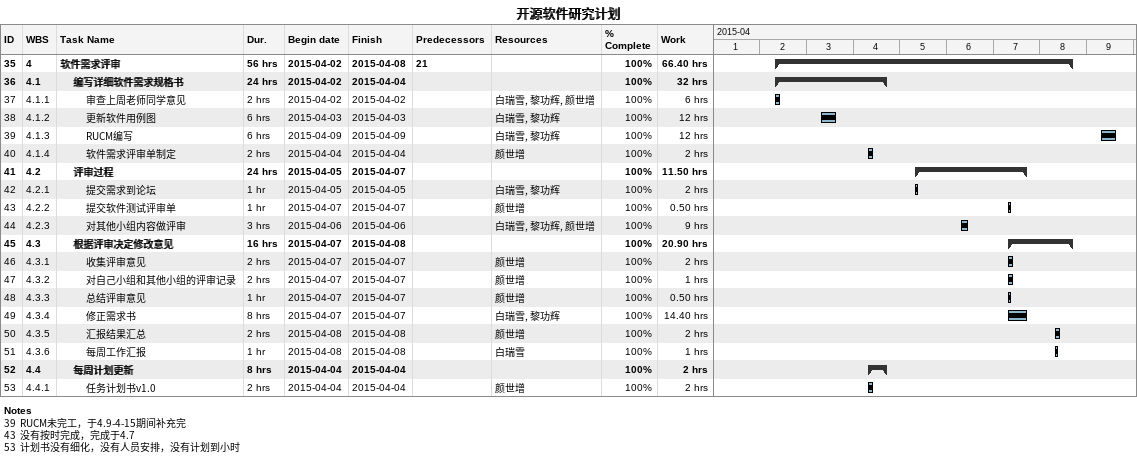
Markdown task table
开源软件研究计划

| ID | WBS | Task | Duration | Start | Finish | Predecessors | Resources | % complete | Work (h) |
|---|---|---|---|---|---|---|---|---|---|
| 35 | 4 | **软件需求评审** | 56h | 2015-04-02 | 2015-04-08 | 21 |  | 100 | 66.40 |
| 36 | 4.1 | **编写详细软件需求规格书** | 24h | 2015-04-02 | 2015-04-04 |  |  | 100 | 32 |
| 37 | 4.1.1 | 审查上周老师同学意见 | 2h | 2015-04-02 | 2015-04-02 |  | 白瑞雪, 黎功辉, 颜世增 | 100 | 6 |
| 38 | 4.1.2 | 更新软件用例图 | 6h | 2015-04-03 | 2015-04-03 |  | 白瑞雪, 黎功辉 | 100 | 12 |
| 39 | 4.1.3 | RUCM编写 | 6h | 2015-04-09 | 2015-04-09 |  | 白瑞雪, 黎功辉 | 100 | 12 |
| 40 | 4.1.4 | 软件需求评审单制定 | 2h | 2015-04-04 | 2015-04-04 |  | 颜世增 | 100 | 2 |
| 41 | 4.2 | **评审过程** | 24h | 2015-04-05 | 2015-04-07 |  |  | 100 | 11.50 |
| 42 | 4.2.1 | 提交需求到论坛 | 1h | 2015-04-05 | 2015-04-05 |  | 白瑞雪, 黎功辉 | 100 | 2 |
| 43 | 4.2.2 | 提交软件测试评审单 | 1h | 2015-04-07 | 2015-04-07 |  | 颜世增 | 100 | 0.50 |
| 44 | 4.2.3 | 对其他小组内容做评审 | 3h | 2015-04-06 | 2015-04-06 |  | 白瑞雪, 黎功辉, 颜世增 | 100 | 9 |
| 45 | 4.3 | **根据评审决定修改意见** | 16h | 2015-04-07 | 2015-04-08 |  |  | 100 | 20.90 |
| 46 | 4.3.1 | 收集评审意见 | 2h | 2015-04-07 | 2015-04-07 |  | 颜世增 | 100 | 2 |
| 47 | 4.3.2 | 对自己小组和其他小组的评审记录 | 2h | 2015-04-07 | 2015-04-07 |  | 颜世增 | 100 | 1 |
| 48 | 4.3.3 | 总结评审意见 | 1h | 2015-04-07 | 2015-04-07 |  | 颜世增 | 100 | 0.50 |
| 49 | 4.3.4 | 修正需求书 | 8h | 2015-04-07 | 2015-04-07 |  | 白瑞雪, 黎功辉 | 100 | 14.40 |
| 50 | 4.3.5 | 汇报结果汇总 | 2h | 2015-04-08 | 2015-04-08 |  | 颜世增 | 100 | 2 |
| 51 | 4.3.6 | 每周工作汇报 | 1h | 2015-04-08 | 2015-04-08 |  | 白瑞雪 | 100 | 1 |
| 52 | 4.4 | **每周计划更新** | 8h | 2015-04-04 | 2015-04-04 |  |  | 100 | 2 |
| 53 | 4.4.1 | 任务计划书v1.0 | 2h | 2015-04-04 | 2015-04-04 |  | 颜世增 | 100 | 2 |

Notes
- 39: RUCM未完工，于4.9-4-15期间补充完
- 43: 没有按时完成，完成于4.7
- 53: 计划书没有细化，没有人员安排，没有计划到小时
